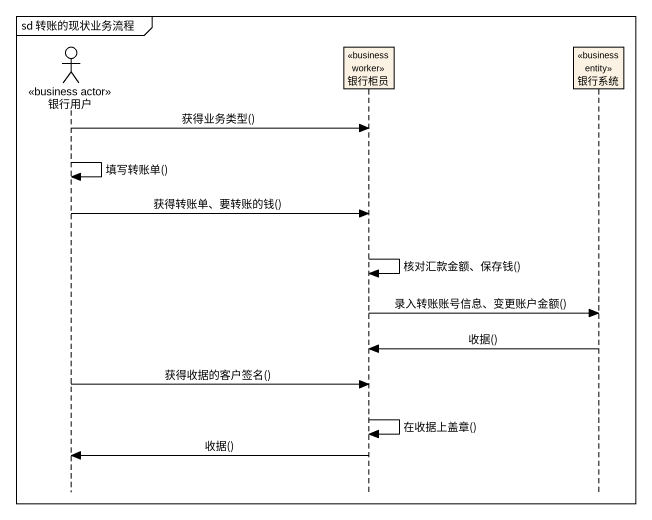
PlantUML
@startuml
mainframe sd 转账的现状业务流程
hide footbox
actor 银行用户 <<business actor>>
participant 银行柜员 <<business worker>>
participant 银行系统 <<business entity>>

银行用户 -> 银行柜员 : 获得业务类型()
银行用户 -> 银行用户 : 填写转账单()
银行用户 -> 银行柜员 : 获得转账单、要转账的钱()
银行柜员 -> 银行柜员 : 核对汇款金额、保存钱()
银行柜员 -> 银行系统 : 录入转账账号信息、变更账户金额()
银行系统 -> 银行柜员 : 收据()
银行用户 -> 银行柜员 : 获得收据的客户签名()
银行柜员 -> 银行柜员 : 在收据上盖章()
银行柜员 -> 银行用户 : 收据()
@enduml
